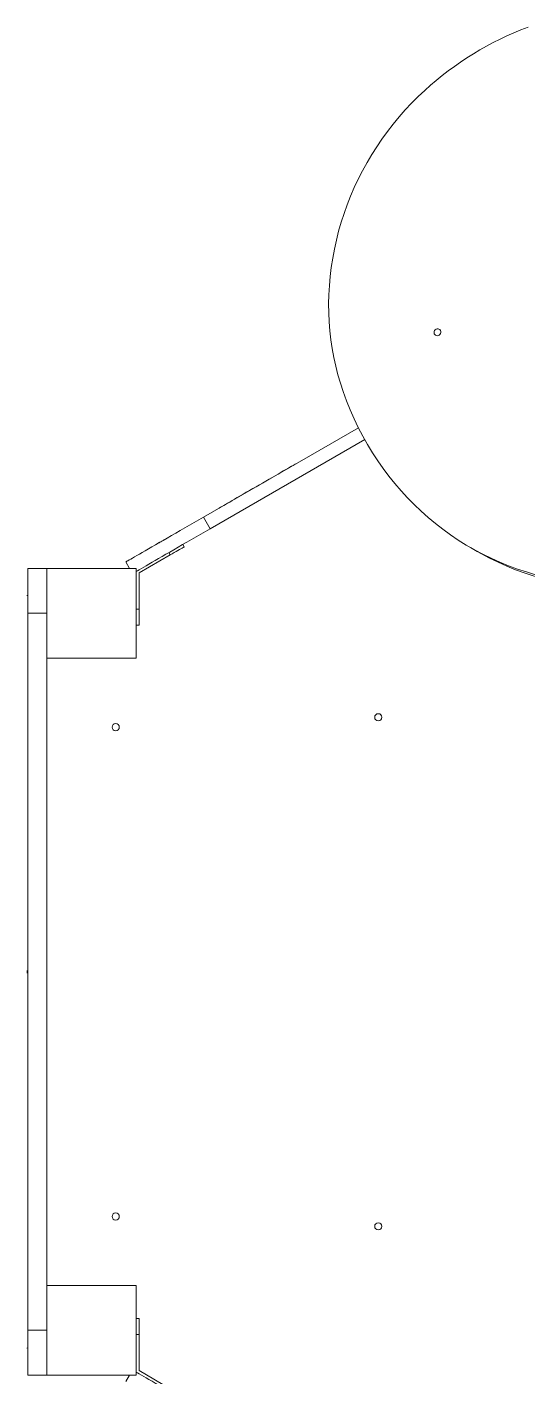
# Model space of a CAD drawing. Header units: millimetres. Extents: x -9848 to 7178, y -5300 to 6667.
# Drawn here: x -260 to 299, y 1626 to 3132 of the extents above; entities that cross this region are included whole.
import ezdxf

# ---------------------------------------------------------------- set-up
doc = ezdxf.new("R2010")
doc.units = ezdxf.units.MM
doc.layers.add('DIKOM_ОБЪЕКТ', color=7, linetype='Continuous')

msp = doc.modelspace()

# ---------------------------------------------------------------- linework, layer by layer
at = {"layer": 'DIKOM_ОБЪЕКТ', "color": 7, "linetype": 'Continuous', "lineweight": 15}
for p, q in [((109.7, 2684.9), (-63.3, 2585.1)), ((-63.3, 2585.1), (109.7, 2684.9)), ((-55.8, 2572.1), (116.7, 2671.7)), ((40.6, 2645.1), (40.6, 2645.1)), ((-46, 2595.1), (-46, 2595.1)), ((-46, 2595.1), (-46, 2595.1)), ((-55.8, 2572.1), (-63.3, 2585.1)), ((-86.1, 2554.6), (-84.6, 2552)), ((-86.1, 2554.6), (-84.6, 2552)), ((234.6, 2551.3), (242.3, 2546.9)), ((-149.9, 2535.1), (-149.9, 2535.1)), ((-145.7, 2527.8), (-149.9, 2535.1)), ((-100.2, 2543), (-135.1, 2522.9)), ((-100.2, 2543), (-101.7, 2545.6)), ((-259.1, 2527.8), (-238.1, 2527.8)), ((-259.1, 2527.8), (-259.1, 2477.8)), ((-238.1, 2527.8), (-238.1, 2427.8)), ((-138.1, 2527.8), (-238.1, 2527.8)), ((-138.1, 2427.8), (-138.1, 2527.8)), ((-135.1, 2522.9), (-135.1, 2482.6)), ((-259.1, 2477.8), (-238.1, 2477.8)), ((-259.1, 2477.8), (-259.1, 1677.8)), ((-138.1, 2482.6), (-135.1, 2482.6)), ((-135.1, 2482.6), (-135.1, 2464.6)), ((-135.1, 2464.6), (-138.1, 2464.6)), ((-238.1, 2427.8), (-138.1, 2427.8)), ((-238.1, 1727.8), (-238.1, 2427.8)), ((-238.1, 2427.8), (-138.1, 2427.8)), ((-138.1, 2427.8), (-138.1, 2427.8)), ((-138.1, 1727.8), (-238.1, 1727.8)), ((-238.1, 1727.8), (-238.1, 1627.8)), ((-138.1, 1627.8), (-138.1, 1727.8)), ((-138.1, 1691), (-135.1, 1691)), ((-135.1, 1691), (-135.1, 1673)), ((-259.1, 1677.8), (-238.1, 1677.8)), ((-259.1, 1677.8), (-259.1, 1627.8)), ((-135.1, 1673), (-138.1, 1673)), ((-135.1, 1673), (-135.1, 1632.8)), ((-259.1, 1627.8), (-238.1, 1627.8)), ((-238.1, 1627.8), (-138.1, 1627.8)), ((-145.7, 1627.8), (-149.9, 1620.5)), ((-135.1, 1632.8), (-100.2, 1612.6))]:
    msp.add_line(p, q, dxfattribs=at)
at = {"layer": 'DIKOM_ОБЪЕКТ', "color": 7, "linetype": 'Continuous', "lineweight": 15, "flags": 128}
for points in [[(92.7, 2725.2), (89.6, 2734.5), (86.8, 2744), (84.4, 2753.6), (82.3, 2763.3), (80.5, 2773.1), (79, 2783), (77.9, 2792.9), (77.1, 2803), (76.7, 2813), (76.5, 2823.2), (76.8, 2833.3), (77.3, 2843.5), (78.2, 2853.7), (79.4, 2863.8), (81, 2874), (82.9, 2884.1), (85.1, 2894.1), (87.6, 2904.1), (90.5, 2914.1), (93.7, 2923.9), (97.2, 2933.7), (101, 2943.3), (105.1, 2952.9), (109.5, 2962.3), (114.2, 2971.6), (119.3, 2980.7), (124.5, 2989.6), (130.1, 2998.4), (135.9, 3007), (142, 3015.5), (148.4, 3023.7), (155, 3031.7), (161.9, 3039.4), (169, 3047), (176.3, 3054.3), (183.8, 3061.3)], [(194.7, 2793.2), (195.4, 2794.1), (196.4, 2794.8), (197.5, 2795.2), (198.6, 2795.2), (199.6, 2794.9), (200.5, 2794.3), (201.2, 2793.4), (201.5, 2792.4), (201.6, 2791.2), (201.3, 2790.1), (200.7, 2789), (199.8, 2788.2), (198.8, 2787.7), (197.7, 2787.4), (196.6, 2787.6), (195.6, 2788), (194.8, 2788.8), (194.3, 2789.8), (194.1, 2790.9), (194.3, 2792.1), (194.7, 2793.2)], [(307.3, 2520.9), (297.1, 2523.9), (287.1, 2527.2), (277.2, 2530.9), (267.5, 2534.9), (257.9, 2539.2), (248.4, 2543.8), (239.2, 2548.7), (230.1, 2554), (221.1, 2559.6), (212.4, 2565.4), (203.9, 2571.6), (195.6, 2578), (187.5, 2584.8), (179.6, 2591.8), (171.9, 2599.1), (164.5, 2606.6), (157.3, 2614.4), (150.4, 2622.5), (143.8, 2630.8), (137.4, 2639.3), (131.2, 2648.1), (125.4, 2657), (119.8, 2666.2), (114.6, 2675.6), (109.6, 2685.2), (104.9, 2694.9), (100.5, 2704.9), (96.4, 2714.9), (92.7, 2725.2)], [(-46, 2595.1), (-45.8, 2595.2), (-45.4, 2595.4), (-44.6, 2595.9), (-43.5, 2596.5), (-42.1, 2597.3), (-40.5, 2598.2), (-38.6, 2599.4), (-36.4, 2600.6), (-33.9, 2602), (-31.3, 2603.6), (-28.4, 2605.2), (-25.4, 2607), (-22.2, 2608.8), (-18.8, 2610.8), (-15.4, 2612.8), (-11.8, 2614.8), (-8.2, 2616.9), (-4.5, 2619), (-0.8, 2621.1), (2.8, 2623.2), (6.4, 2625.3), (10, 2627.4), (13.5, 2629.4), (16.8, 2631.3), (20, 2633.2), (23.1, 2634.9), (25.9, 2636.6), (28.6, 2638.1), (31, 2639.5), (33.2, 2640.8), (35.1, 2641.9), (36.8, 2642.9), (38.1, 2643.6), (39.2, 2644.3), (40, 2644.7), (40.5, 2645), (40.6, 2645.1)], [(40.6, 2645.1), (40.5, 2645), (40, 2644.7), (39.2, 2644.3), (38.1, 2643.6), (36.8, 2642.9), (35.1, 2641.9), (33.2, 2640.8), (31, 2639.5), (28.6, 2638.1), (25.9, 2636.6), (23.1, 2634.9), (20, 2633.2), (16.8, 2631.3), (13.5, 2629.4), (10, 2627.4), (6.4, 2625.3), (2.8, 2623.2), (-0.8, 2621.1), (-4.5, 2619), (-8.2, 2616.9), (-11.8, 2614.8), (-15.4, 2612.8), (-18.8, 2610.8), (-22.2, 2608.8), (-25.4, 2607), (-28.4, 2605.2), (-31.3, 2603.6), (-33.9, 2602), (-36.4, 2600.6), (-38.6, 2599.4), (-40.5, 2598.2), (-42.1, 2597.3), (-43.5, 2596.5), (-44.6, 2595.9), (-45.4, 2595.4), (-45.8, 2595.2), (-46, 2595.1)], [(-63.3, 2585.1), (-68.5, 2582.1), (-73.7, 2579), (-78.9, 2576.1), (-84, 2573.1), (-89.1, 2570.2), (-94, 2567.3), (-98.8, 2564.6), (-103.6, 2561.8), (-108.1, 2559.2), (-112.5, 2556.7), (-116.7, 2554.2), (-120.7, 2551.9), (-124.5, 2549.7), (-128.1, 2547.6), (-131.5, 2545.7), (-134.6, 2543.9), (-137.4, 2542.3), (-140, 2540.8), (-142.3, 2539.5), (-144.3, 2538.3), (-146, 2537.3), (-147.4, 2536.5), (-148.5, 2535.9), (-149.3, 2535.4), (-149.7, 2535.2), (-149.9, 2535.1)], [(-149.9, 2535.1), (-149.7, 2535.2), (-149.3, 2535.4), (-148.5, 2535.9), (-147.4, 2536.5), (-146, 2537.3), (-144.3, 2538.3), (-142.3, 2539.5), (-140, 2540.8), (-137.4, 2542.3), (-134.6, 2543.9), (-131.5, 2545.7), (-128.1, 2547.6), (-124.5, 2549.7), (-120.7, 2551.9), (-116.7, 2554.2), (-112.5, 2556.7), (-108.1, 2559.2), (-103.6, 2561.8), (-98.8, 2564.6), (-94, 2567.3), (-89.1, 2570.2), (-84, 2573.1), (-78.9, 2576.1), (-73.7, 2579), (-68.5, 2582.1), (-63.3, 2585.1)], [(-55.8, 2572.1), (-61, 2569.1), (-66.2, 2566.1), (-71.4, 2563.1), (-76.5, 2560.1), (-81.6, 2557.2), (-86.5, 2554.4), (-91.3, 2551.6), (-96.1, 2548.8), (-100.6, 2546.2), (-105, 2543.7), (-109.2, 2541.2), (-113.2, 2538.9), (-117, 2536.7), (-120.6, 2534.7), (-124, 2532.7), (-127.1, 2530.9), (-129.9, 2529.3), (-132.5, 2527.8), (-134.8, 2526.5), (-136.8, 2525.3), (-138.1, 2524.6)], [(-107.5, 2559.6), (-107.6, 2559.5), (-108.1, 2559.2), (-108.8, 2558.8), (-109.7, 2558.3), (-110.7, 2557.7), (-111.7, 2557.1), (-112.7, 2556.6), (-113.5, 2556.1), (-114.1, 2555.8), (-114.4, 2555.6), (-114.4, 2555.6), (-114.1, 2555.8), (-113.5, 2556.1), (-112.7, 2556.6), (-111.7, 2557.1), (-110.7, 2557.7), (-109.7, 2558.3), (-108.8, 2558.8), (-108.1, 2559.2), (-107.6, 2559.5), (-107.5, 2559.6)], [(-107.5, 2559.6), (-107.6, 2559.5), (-108.1, 2559.2), (-108.8, 2558.8), (-109.7, 2558.3), (-110.7, 2557.7), (-111.7, 2557.1), (-112.7, 2556.6), (-113.5, 2556.1), (-114.1, 2555.8), (-114.4, 2555.6), (-114.4, 2555.6), (-114.1, 2555.8), (-113.5, 2556.1), (-112.7, 2556.6), (-111.7, 2557.1), (-110.7, 2557.7), (-109.7, 2558.3), (-108.8, 2558.8), (-108.1, 2559.2), (-107.6, 2559.5), (-107.5, 2559.6)], [(-84.6, 2552), (-84.8, 2551.9), (-85.2, 2551.6), (-86, 2551.2), (-87.1, 2550.6), (-88.4, 2549.8), (-90, 2548.9), (-91.8, 2547.8), (-93.7, 2546.7), (-95.8, 2545.5), (-98, 2544.3), (-100.2, 2543)], [(463.8, 2510.9), (453.1, 2509), (442.3, 2507.5), (431.5, 2506.4), (420.7, 2505.5), (409.9, 2505.1), (399.1, 2505), (388.4, 2505.2), (377.7, 2505.8), (367.1, 2506.7), (356.5, 2508), (346, 2509.6), (335.5, 2511.5), (325.2, 2513.8), (315, 2516.5), (304.8, 2519.5), (294.8, 2522.8), (284.9, 2526.4), (275.2, 2530.4), (265.6, 2534.7), (256.1, 2539.4), (246.9, 2544.3), (242.3, 2546.9)], [(-138.1, 1631), (-136.8, 1630.3), (-134.8, 1629.1), (-132.5, 1627.8), (-129.9, 1626.3), (-127.1, 1624.7), (-124, 1622.9), (-120.6, 1621), (-117, 1618.9), (-113.2, 1616.7), (-109.2, 1614.4), (-105, 1611.9), (-100.6, 1609.4), (-96.1, 1606.8), (-91.3, 1604.1), (-86.5, 1601.3), (-81.6, 1598.4), (-76.5, 1595.5), (-71.4, 1592.6), (-66.2, 1589.6), (-61, 1586.6), (-55.8, 1583.5)]]:
    msp.add_lwpolyline(points, dxfattribs=at)
at = {"layer": 'DIKOM_ОБЪЕКТ', "color": 7, "linetype": 'Continuous', "lineweight": 15}
for centre in [(131.9, 2361.8), (-161.1, 2350.8), (-161.1, 1804.8), (131.9, 1793.8)]:
    msp.add_circle(centre, 4, dxfattribs=at)
for centre, radius, start, end in [((425.7, 2796.3), 358.8, 110.6884, 132.3896), ((-260.1, 2496.8), 1, 0, 90), ((-259.8, 1991.9), 86.9, 89.5337, 90.1931), ((-260.1, 2078.8), 1, 270, 0), ((-260.1, 2076.8), 1, 0, 90), ((-259.8, 2163.7), 86.9, 269.8069, 270.4663), ((-260.1, 1658.8), 1, 270, 0)]:
    msp.add_arc(centre, radius, start, end, dxfattribs=at)

doc.saveas('drawing.dxf')
